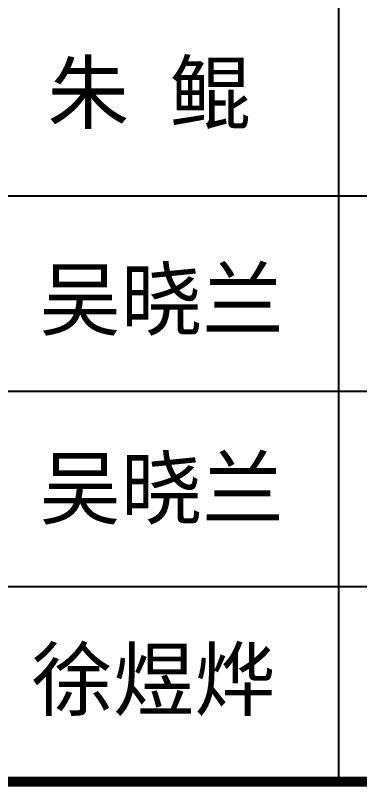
# Model space of a CAD drawing. Extents: x 33088 to 140010, y 13737 to 369010.
# Drawn here: x 117089 to 119031, y 33100 to 37443 of the extents above; entities that cross this region are included whole.
import ezdxf

# ---------------------------------------------------------------- set-up
doc = ezdxf.new("R2010")
doc.units = 0
doc.header["$LTSCALE"] = 1000
doc.header["$MEASUREMENT"] = 0
for name, color, linetype in [('PP-PM-TK', 7, 'CONTINUOUS'), ('PUB_TITLE', 4, 'CONTINUOUS'), ('签名', 255, 'CONTINUOUS')]:
    doc.layers.add(name, color=color, linetype=linetype)
doc.styles.add('-黑体', font='simhei.ttf', dxfattribs={"width": 0.8})

msp = doc.modelspace()

# ---------------------------------------------------------------- linework, layer by layer
at = {"layer": 'PP-PM-TK', "color": 4, "const_width": 22}
msp.add_lwpolyline([(114843.4, 33127), (120893.4, 33127)], dxfattribs=at)
at = {"layer": 'PUB_TITLE', "color": 4}
for p, q in [((118913.3, 33127), (118913.3, 40827)), ((114843.4, 36427), (120893.4, 36427)), ((114843.4, 35327), (120893.4, 35327)), ((114843.4, 34227), (120893.4, 34227)), ((114843.4, 33127), (120893.4, 33127))]:
    msp.add_line(p, q, dxfattribs=at)
at = {"layer": 'PUB_TITLE', "color": 4, "const_width": 55}
msp.add_lwpolyline([(114843.4, 33127), (120893.4, 33127)], dxfattribs=at)

# ---------------------------------------------------------------- texts
at = {"layer": '签名', "linetype": 'CONTINUOUS', "style": '-黑体'}
for s, p in [('朱 鲲', (117270.1, 36840)), ('吴晓兰', (117225.4, 35676.2)), ('吴晓兰', (117225.4, 34612.4)), ('徐煜烨', (117180.5, 33534.6))]:
    msp.add_text(s, height=336.6, dxfattribs=at).set_placement(p)

doc.saveas('drawing.dxf')
